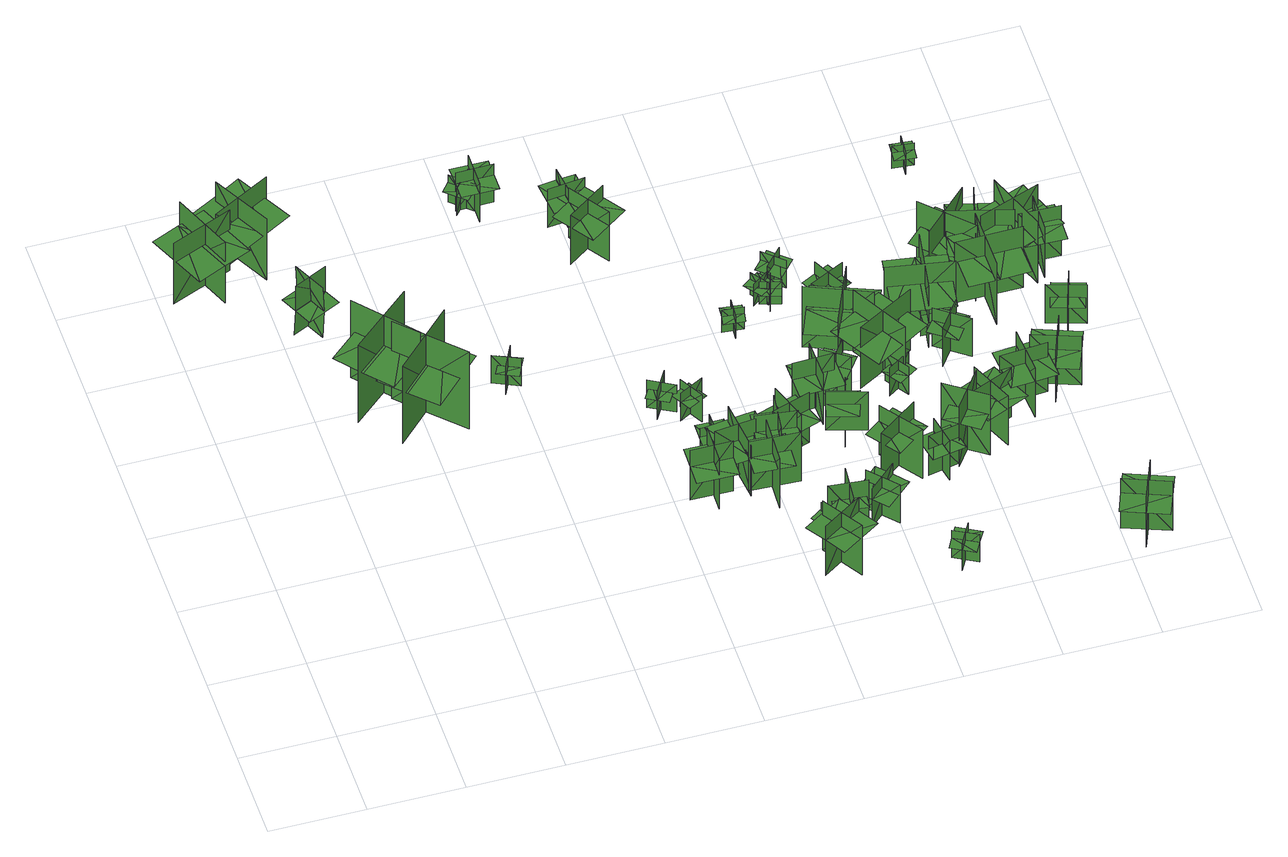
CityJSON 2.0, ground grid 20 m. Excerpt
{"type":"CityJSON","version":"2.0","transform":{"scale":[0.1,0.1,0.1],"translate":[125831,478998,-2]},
"CityObjects":{
"tree1":{"type":"SolitaryVegetationObject","geometry":[{"type":"MultiSurface","lod":"1","boundaries":[[[0,1,2]],[[0,2,3]],[[4,5,6]],[[4,6,7]],[[8,9,10]],[[8,10,11]],[[8,11,12]],[[8,12,13]]]}]},
"tree2":{"type":"SolitaryVegetationObject","geometry":[{"type":"MultiSurface","lod":"1","boundaries":[[[14,15,16]],[[14,16,17]],[[18,19,20]],[[18,20,21]],[[22,23,24]],[[22,24,25]],[[22,25,26]],[[22,26,27]]]}]},
"tree3":{"type":"SolitaryVegetationObject","geometry":[{"type":"MultiSurface","lod":"1","boundaries":[[[28,29,30]],[[28,30,31]],[[32,33,34]],[[32,34,35]],[[36,37,33]],[[36,33,32]],[[38,39,29]],[[38,29,28]],[[28,29,40]],[[28,40,41]],[[28,42,43]],[[28,43,29]]]}]},
"tree4":{"type":"SolitaryVegetationObject","geometry":[{"type":"MultiSurface","lod":"1","boundaries":[[[44,45,46]],[[44,46,47]],[[48,49,50]],[[48,50,51]],[[52,53,54]],[[52,54,55]],[[52,56,57]],[[52,57,53]]]}]},
"tree5":{"type":"SolitaryVegetationObject","geometry":[{"type":"MultiSurface","lod":"1","boundaries":[[[58,59,60]],[[58,60,61]],[[62,63,64]],[[62,64,65]],[[66,67,68]],[[66,68,69]],[[66,70,71]],[[66,71,67]]]}]},
"tree6":{"type":"SolitaryVegetationObject","geometry":[{"type":"MultiSurface","lod":"1","boundaries":[[[72,73,74]],[[72,74,75]],[[76,77,78]],[[76,78,79]],[[80,81,82]],[[80,82,83]],[[80,83,84]],[[80,84,85]]]}]},
"tree7":{"type":"SolitaryVegetationObject","geometry":[{"type":"MultiSurface","lod":"1","boundaries":[[[86,87,88]],[[86,88,89]],[[90,91,92]],[[90,92,93]],[[94,95,96]],[[94,96,97]],[[94,98,99]],[[94,99,95]]]}]},
"tree8":{"type":"SolitaryVegetationObject","geometry":[{"type":"MultiSurface","lod":"1","boundaries":[[[100,101,102]],[[100,102,103]],[[104,105,106]],[[104,106,107]],[[108,109,110]],[[108,110,111]],[[108,111,112]],[[108,112,113]]]}]},
"tree9":{"type":"SolitaryVegetationObject","geometry":[{"type":"MultiSurface","lod":"1","boundaries":[[[114,115,116]],[[114,116,117]],[[118,119,120]],[[118,120,121]],[[122,123,124]],[[122,124,125]],[[122,125,126]],[[122,126,127]]]}]},
"tree10":{"type":"SolitaryVegetationObject","geometry":[{"type":"MultiSurface","lod":"1","boundaries":[[[128,129,130]],[[128,130,131]],[[132,133,134]],[[132,134,135]],[[136,137,138]],[[136,138,139]],[[136,139,140]],[[136,140,141]]]}]},
"tree11":{"type":"SolitaryVegetationObject","geometry":[{"type":"MultiSurface","lod":"1","boundaries":[[[142,143,144]],[[142,144,145]],[[146,147,148]],[[146,148,149]],[[150,151,152]],[[150,152,153]],[[150,153,154]],[[150,154,155]]]}]},
"tree12":{"type":"SolitaryVegetationObject","geometry":[{"type":"MultiSurface","lod":"1","boundaries":[[[156,157,158]],[[156,158,159]],[[160,161,162]],[[160,162,163]],[[164,165,166]],[[164,166,167]],[[164,167,168]],[[164,168,169]]]}]},
"tree13":{"type":"SolitaryVegetationObject","geometry":[{"type":"MultiSurface","lod":"1","boundaries":[[[170,171,172]],[[170,172,173]],[[174,175,176]],[[174,176,177]],[[178,179,180]],[[178,180,181]],[[178,181,182]],[[178,182,183]]]}]},
"tree14":{"type":"SolitaryVegetationObject","geometry":[{"type":"MultiSurface","lod":"1","boundaries":[[[184,185,186]],[[184,186,187]],[[188,189,190]],[[188,190,191]],[[192,193,194]],[[192,194,195]],[[192,195,196]],[[192,196,197]]]}]},
"tree15":{"type":"SolitaryVegetationObject","geometry":[{"type":"MultiSurface","lod":"1","boundaries":[[[198,199,200]],[[198,200,201]],[[202,203,204]],[[202,204,205]],[[206,207,208]],[[206,208,209]],[[206,209,210]],[[206,210,211]]]}]},
"tree16":{"type":"SolitaryVegetationObject","geometry":[{"type":"MultiSurface","lod":"1","boundaries":[[[212,213,214]],[[212,214,215]],[[216,217,218]],[[216,218,219]],[[220,221,222]],[[220,222,223]],[[220,223,224]],[[220,224,225]]]}]},
"tree17":{"type":"SolitaryVegetationObject","geometry":[{"type":"MultiSurface","lod":"1","boundaries":[[[226,227,228]],[[226,228,229]],[[230,231,232]],[[230,232,233]],[[234,235,236]],[[234,236,237]],[[234,238,239]],[[234,239,235]]]}]},
"tree18":{"type":"SolitaryVegetationObject","geometry":[{"type":"MultiSurface","lod":"1","boundaries":[[[240,241,242]],[[240,242,243]],[[244,245,246]],[[244,246,247]],[[248,249,250]],[[248,250,251]],[[248,251,252]],[[248,252,253]]]}]},
"tree19":{"type":"SolitaryVegetationObject","geometry":[{"type":"MultiSurface","lod":"1","boundaries":[[[254,255,256]],[[254,256,257]],[[258,259,260]],[[258,260,261]],[[262,263,264]],[[262,264,265]],[[262,265,266]],[[262,266,267]]]}]},
"tree20":{"type":"SolitaryVegetationObject","geometry":[{"type":"MultiSurface","lod":"1","boundaries":[[[268,269,270]],[[268,270,271]],[[272,273,274]],[[272,274,275]],[[276,277,278]],[[276,278,279]],[[276,279,280]],[[276,280,281]]]}]},
"tree21":{"type":"SolitaryVegetationObject","geometry":[{"type":"MultiSurface","lod":"1","boundaries":[[[282,283,284]],[[282,284,285]],[[286,287,288]],[[286,288,289]],[[290,291,292]],[[290,292,293]],[[290,294,295]],[[290,295,291]]]}]},
"tree22":{"type":"SolitaryVegetationObject","geometry":[{"type":"MultiSurface","lod":"1","boundaries":[[[296,297,298]],[[296,298,299]],[[300,301,302]],[[300,302,303]],[[304,305,306]],[[304,306,307]],[[304,307,308]],[[304,308,309]]]}]},
"tree23":{"type":"SolitaryVegetationObject","geometry":[{"type":"MultiSurface","lod":"1","boundaries":[[[310,311,312]],[[310,312,313]],[[314,315,316]],[[314,316,317]],[[318,319,320]],[[318,320,321]],[[318,321,322]],[[318,322,323]]]}]},
"tree24":{"type":"SolitaryVegetationObject","geometry":[{"type":"MultiSurface","lod":"1","boundaries":[[[324,325,326]],[[324,326,327]],[[328,329,330]],[[328,330,331]],[[332,333,334]],[[332,334,335]],[[332,336,337]],[[332,337,333]]]}]},
"tree25":{"type":"SolitaryVegetationObject","geometry":[{"type":"MultiSurface","lod":"1","boundaries":[[[338,339,340]],[[338,340,341]],[[342,343,344]],[[342,344,345]],[[346,347,348]],[[346,348,349]],[[346,349,350]],[[346,350,351]]]}]},
"tree26":{"type":"SolitaryVegetationObject","geometry":[{"type":"MultiSurface","lod":"1","boundaries":[[[352,353,354]],[[352,354,355]],[[356,357,358]],[[356,358,359]],[[360,361,362]],[[360,362,363]],[[360,363,364]],[[360,364,365]]]}]},
"tree27":{"type":"SolitaryVegetationObject","geometry":[{"type":"MultiSurface","lod":"1","boundaries":[[[366,367,368]],[[366,368,369]],[[370,371,372]],[[370,372,373]],[[374,375,376]],[[374,376,377]],[[374,377,378]],[[374,378,379]]]}]},
"tree28":{"type":"SolitaryVegetationObject","geometry":[{"type":"MultiSurface","lod":"1","boundaries":[[[380,381,382]],[[380,382,383]],[[384,385,386]],[[384,386,387]],[[388,389,390]],[[388,390,391]],[[388,391,392]],[[388,392,393]]]}]},
"tree29":{"type":"SolitaryVegetationObject","geometry":[{"type":"MultiSurface","lod":"1","boundaries":[[[394,395,396]],[[394,396,397]],[[398,399,400]],[[398,400,401]],[[402,403,404]],[[402,404,405]],[[402,406,407]],[[402,407,403]]]}]},
"tree30":{"type":"SolitaryVegetationObject","geometry":[{"type":"MultiSurface","lod":"1","boundaries":[[[408,409,410]],[[408,410,411]],[[412,413,414]],[[412,414,415]],[[416,417,418]],[[416,418,419]],[[416,419,420]],[[416,420,421]]]}]},
"tree31":{"type":"SolitaryVegetationObject","geometry":[{"type":"MultiSurface","lod":"1","boundaries":[[[422,423,424]],[[422,424,425]],[[426,427,428]],[[426,428,429]],[[430,431,432]],[[430,432,433]],[[430,433,434]],[[430,434,435]]]}]},
"tree32":{"type":"SolitaryVegetationObject","geometry":[{"type":"MultiSurface","lod":"1","boundaries":[[[436,437,438]],[[436,438,439]],[[440,441,442]],[[440,442,443]],[[444,445,446]],[[444,446,447]],[[444,447,448]],[[444,448,449]]]}]},
"tree33":{"type":"SolitaryVegetationObject","geometry":[{"type":"MultiSurface","lod":"1","boundaries":[[[450,451,452]],[[450,452,453]],[[454,455,456]],[[454,456,457]],[[458,459,460]],[[458,460,461]],[[458,462,463]],[[458,463,459]]]}]},
"tree34":{"type":"SolitaryVegetationObject","geometry":[{"type":"MultiSurface","lod":"1","boundaries":[[[464,465,466]],[[464,466,467]],[[468,469,470]],[[468,470,471]],[[472,473,474]],[[472,474,475]],[[472,475,476]],[[472,476,477]]]}]},
"tree35":{"type":"SolitaryVegetationObject","geometry":[{"type":"MultiSurface","lod":"1","boundaries":[[[478,479,480]],[[478,480,481]],[[482,483,484]],[[482,484,485]],[[486,487,488]],[[486,488,489]],[[486,489,490]],[[486,490,491]]]}]},
"tree36":{"type":"SolitaryVegetationObject","geometry":[{"type":"MultiSurface","lod":"1","boundaries":[[[492,493,494]],[[492,494,495]],[[496,497,498]],[[496,498,499]],[[500,501,502]],[[500,502,503]],[[500,503,504]],[[500,504,505]]]}]},
"tree37":{"type":"SolitaryVegetationObject","geometry":[{"type":"MultiSurface","lod":"1","boundaries":[[[506,507,508]],[[506,508,509]],[[510,511,512]],[[510,512,513]],[[514,515,516]],[[514,516,517]],[[514,517,518]],[[514,518,519]]]}]},
"tree38":{"type":"SolitaryVegetationObject","geometry":[{"type":"MultiSurface","lod":"1","boundaries":[[[520,521,522]],[[520,522,523]],[[524,525,526]],[[524,526,527]],[[528,529,530]],[[528,530,531]],[[528,531,532]],[[528,532,533]]]}]},
"tree39":{"type":"SolitaryVegetationObject","geometry":[{"type":"MultiSurface","lod":"1","boundaries":[[[534,535,536]],[[534,536,537]],[[538,539,540]],[[538,540,541]],[[542,543,544]],[[542,544,545]],[[542,545,546]],[[542,546,547]]]}]},
"tree40":{"type":"SolitaryVegetationObject","geometry":[{"type":"MultiSurface","lod":"1","boundaries":[[[548,549,550]],[[548,550,551]],[[552,553,554]],[[552,554,555]],[[556,557,558]],[[556,558,559]],[[556,559,560]],[[556,560,561]]]}]},
"tree41":{"type":"SolitaryVegetationObject","geometry":[{"type":"MultiSurface","lod":"1","boundaries":[[[562,563,564]],[[562,564,565]],[[566,567,568]],[[566,568,569]],[[570,571,572]],[[570,572,573]],[[570,573,574]],[[570,574,575]]]}]},
"tree42":{"type":"SolitaryVegetationObject","geometry":[{"type":"MultiSurface","lod":"1","boundaries":[[[576,577,578]],[[576,578,579]],[[580,581,582]],[[580,582,583]],[[584,585,586]],[[584,586,587]],[[584,587,588]],[[584,588,589]]]}]},
"tree43":{"type":"SolitaryVegetationObject","geometry":[{"type":"MultiSurface","lod":"1","boundaries":[[[590,591,592]],[[590,592,593]],[[594,595,596]],[[594,596,597]],[[598,599,600]],[[598,600,601]],[[598,601,602]],[[598,602,603]]]}]},
"tree44":{"type":"SolitaryVegetationObject","geometry":[{"type":"MultiSurface","lod":"1","boundaries":[[[604,605,606]],[[604,606,607]],[[608,609,610]],[[608,610,611]],[[612,613,614]],[[612,614,615]],[[612,615,616]],[[612,616,617]]]}]},
"tree45":{"type":"SolitaryVegetationObject","geometry":[{"type":"MultiSurface","lod":"1","boundaries":[[[618,619,620]],[[618,620,621]],[[622,623,624]],[[622,624,625]],[[626,627,628]],[[626,628,629]],[[626,629,630]],[[626,630,631]]]}]},
"tree46":{"type":"SolitaryVegetationObject","geometry":[{"type":"MultiSurface","lod":"1","boundaries":[[[632,633,634]],[[632,634,635]],[[636,637,638]],[[636,638,639]],[[640,641,642]],[[640,642,643]],[[640,644,645]],[[640,645,641]]]}]},
"tree47":{"type":"SolitaryVegetationObject","geometry":[{"type":"MultiSurface","lod":"1","boundaries":[[[646,647,648]],[[646,648,649]],[[650,651,652]],[[650,652,653]],[[654,655,656]],[[654,656,657]],[[654,657,658]],[[654,658,659]]]}]},
"tree48":{"type":"SolitaryVegetationObject","geometry":[{"type":"MultiSurface","lod":"1","boundaries":[[[660,661,662]],[[660,662,663]],[[664,665,666]],[[664,666,667]],[[668,669,670]],[[668,670,671]],[[668,671,672]],[[668,672,673]]]}]},
"tree49":{"type":"SolitaryVegetationObject","geometry":[{"type":"MultiSurface","lod":"1","boundaries":[[[674,675,676]],[[674,676,677]],[[678,679,680]],[[678,680,681]],[[682,683,684]],[[682,684,685]],[[682,685,686]],[[682,686,687]]]}]},
"tree50":{"type":"SolitaryVegetationObject","geometry":[{"type":"MultiSurface","lod":"1","boundaries":[[[688,689,690]],[[688,690,691]],[[692,693,694]],[[692,694,695]],[[696,697,698]],[[696,698,699]],[[696,699,700]],[[696,700,701]]]}]},
"tree51":{"type":"SolitaryVegetationObject","geometry":[{"type":"MultiSurface","lod":"1","boundaries":[[[702,703,704]],[[702,704,705]],[[706,707,708]],[[706,708,709]],[[710,711,712]],[[710,712,713]],[[710,713,714]],[[710,714,715]]]}]},
"tree52":{"type":"SolitaryVegetationObject","geometry":[{"type":"MultiSurface","lod":"1","boundaries":[[[716,717,718]],[[716,718,719]],[[720,721,722]],[[720,722,723]],[[724,725,726]],[[724,726,727]],[[724,727,728]],[[724,728,729]]]}]},
"tree53":{"type":"SolitaryVegetationObject","geometry":[{"type":"MultiSurface","lod":"1","boundaries":[[[730,731,732]],[[730,732,733]],[[734,735,736]],[[734,736,737]],[[738,739,740]],[[738,740,741]],[[738,741,742]],[[738,742,743]]]}]},
"tree54":{"type":"SolitaryVegetationObject","geometry":[{"type":"MultiSurface","lod":"1","boundaries":[[[744,745,746]],[[744,746,747]],[[748,749,750]],[[748,750,751]],[[752,753,754]],[[752,754,755]],[[752,755,756]],[[752,756,757]]]}]},
"tree55":{"type":"SolitaryVegetationObject","geometry":[{"type":"MultiSurface","lod":"1","boundaries":[[[758,759,760]],[[758,760,761]],[[762,763,764]],[[762,764,765]],[[766,767,768]],[[766,768,769]],[[766,770,771]],[[766,771,767]]]}]}
},
"vertices":[
[71,1274,4],[124,1147,4],[124,1147,176],[71,1274,176],[29,1173,4],[157,1226,4],[157,1226,176],[29,1173,176],[65,1263,121],[6,1237,121],[62,1110,121],[120,1136,121],[179,1161,121],[124,1288,121],
[218,1182,4],[153,1304,4],[153,1304,176],[218,1182,176],[250,1288,4],[128,1222,4],[128,1222,176],[250,1288,176],[222,1195,121],[278,1226,121],[211,1347,121],[155,1315,121],[99,1284,121],[166,1163,121],
[299,1061,71],[230,1028,71],[247,992,71],[316,1025,71],[282,1011,71],[249,1080,71],[245,1078,141],[278,1009,141],[278,1009,1],[245,1078,1],[297,1064,1],[228,1031,1],[230,1028,141],[299,1061,141],[282,1096,71],[213,1063,71],
[402,878,10],[276,767,10],[276,767,228],[402,878,228],[297,885,10],[297,885,228],[408,758,228],[408,758,10],[399,866,144],[288,769,144],[334,718,144],[444,815,144],[352,920,144],[242,823,144],
[462,810,9],[343,691,9],[343,691,227],[462,810,227],[357,810,9],[357,810,227],[476,690,227],[476,690,9],[459,798,143],[355,694,143],[404,646,143],[508,750,143],[409,848,143],[305,744,143],
[571,760,4],[595,812,4],[595,812,82],[571,760,82],[606,773,4],[606,773,82],[553,797,82],[553,797,4],[606,773,57],[616,795,57],[574,814,57],[564,792,57],[554,770,57],[596,751,57],
[877,434,9],[875,349,9],[875,349,150],[877,434,150],[829,388,9],[915,387,9],[915,387,150],[829,388,150],[829,388,104],[915,387,104],[916,433,104],[830,435,104],[828,342,104],[914,340,104],
[616,1234,7],[652,1276,7],[652,1276,84],[616,1234,84],[652,1236,7],[611,1273,7],[611,1273,84],[652,1236,84],[652,1236,63],[671,1257,63],[629,1294,63],[611,1273,63],[593,1252,63],[634,1216,63],
[654,1284,6],[654,1206,6],[654,1206,114],[654,1284,114],[618,1247,6],[695,1248,6],[695,1248,114],[618,1247,114],[618,1247,84],[618,1209,84],[695,1209,84],[695,1248,84],[695,1286,84],[617,1286,84],
[820,646,8],[871,617,8],[871,617,85],[820,646,85],[830,610,8],[830,610,85],[859,660,85],[859,660,8],[830,610,61],[851,598,61],[874,638,61],[853,650,61],[832,662,61],[809,622,61],
[880,491,7],[939,491,7],[939,491,89],[880,491,89],[908,463,7],[907,522,7],[907,522,89],[908,463,89],[908,463,66],[937,463,66],[937,522,66],[907,522,66],[878,522,66],[878,463,66],
[882,629,8],[910,578,8],[910,578,85],[882,629,85],[872,593,8],[872,593,85],[923,621,85],[923,621,8],[872,593,61],[883,572,61],[924,594,61],[912,615,61],[901,637,61],[860,614,61],
[945,367,6],[933,479,6],[933,479,147],[945,367,147],[1001,437,6],[889,424,6],[889,424,147],[1001,437,147],[952,374,102],[1004,381,102],[990,493,102],[938,487,102],[886,480,102],[901,368,102],
[991,419,14],[986,314,14],[986,314,153],[991,419,153],[942,373,14],[942,373,153],[1046,369,153],[1046,369,14],[942,373,109],[940,330,109],[1023,326,109],[1025,370,109],[1027,414,109],[943,417,109],
[1035,191,6],[1089,107,6],[1089,107,145],[1035,191,145],[1021,126,6],[1104,180,6],[1104,180,145],[1021,126,145],[1021,126,106],[1047,84,106],[1131,138,106],[1104,180,106],[1077,221,106],[994,168,106],
[1045,235,11],[1079,186,11],[1079,186,93],[1045,235,93],[1038,196,11],[1086,230,11],[1086,230,93],[1038,196,93],[1038,196,70],[1055,172,70],[1103,206,70],[1086,230,70],[1069,254,70],[1021,220,70],
[1023,474,13],[1012,389,13],[1012,389,155],[1023,474,155],[971,434,13],[1056,423,13],[1056,423,155],[971,434,155],[971,434,109],[1056,423,109],[1062,469,109],[977,480,109],[965,387,109],[1050,376,109],
[871,1107,5],[789,1050,5],[789,1050,144],[871,1107,144],[806,1119,5],[863,1037,5],[863,1037,144],[806,1119,144],[806,1119,105],[765,1090,105],[822,1009,105],[863,1037,105],[904,1066,105],[847,1147,105],
[775,1154,6],[852,1163,6],[852,1163,114],[775,1154,114],[815,1122,6],[806,1199,6],[806,1199,114],[815,1122,114],[815,1122,84],[854,1127,84],[845,1203,84],[806,1199,84],[768,1194,84],[777,1117,84],
[1135,216,9],[1055,224,9],[1055,224,148],[1135,216,148],[1101,258,9],[1101,258,148],[1093,177,148],[1093,177,9],[1101,255,103],[1067,258,103],[1060,194,103],[1094,190,103],[1128,186,103],[1135,251,103],
[1090,462,13],[1009,435,13],[1009,435,155],[1090,462,155],[1031,491,13],[1058,410,13],[1058,410,155],[1031,491,155],[1031,491,109],[1058,410,109],[1102,425,109],[1075,505,109],[987,476,109],[1014,395,109],
[1146,270,9],[1198,213,9],[1198,213,117],[1146,270,117],[1143,219,9],[1200,271,9],[1200,271,117],[1143,219,117],[1143,219,87],[1169,190,87],[1226,242,87],[1200,271,87],[1174,300,87],[1117,247,87],
[1036,771,6],[1040,815,6],[1040,815,68],[1036,771,68],[1059,790,6],[1015,794,6],[1015,794,68],[1059,790,68],[1059,790,51],[1061,812,51],[1017,816,51],[1015,794,51],[1012,772,51],[1056,768,51],
[1083,549,8],[1168,551,8],[1168,551,150],[1083,549,150],[1131,504,8],[1129,589,8],[1129,589,150],[1131,504,150],[1131,504,104],[1129,589,104],[1082,588,104],[1084,503,104],[1177,505,104],[1175,590,104],
[1175,504,19],[1152,426,19],[1152,426,127],[1175,504,127],[1129,479,19],[1129,479,127],[1207,455,127],[1207,455,19],[1129,479,93],[1120,447,93],[1182,428,93],[1192,460,93],[1202,493,93],[1139,512,93],
[1301,103,14],[1274,55,14],[1274,55,91],[1301,103,91],[1265,93,14],[1313,67,14],[1313,67,91],[1265,93,91],[1265,93,70],[1252,69,70],[1300,42,70],[1313,67,70],[1327,91,70],[1279,118,70],
[1169,538,11],[1140,589,11],[1140,589,93],[1169,538,93],[1179,576,11],[1128,547,11],[1128,547,93],[1179,576,93],[1179,576,70],[1165,602,70],[1114,572,70],[1128,547,70],[1143,521,70],[1194,550,70],
[1275,379,17],[1191,318,17],[1191,318,156],[1275,379,156],[1209,389,17],[1209,389,156],[1271,305,156],[1271,305,17],[1209,389,112],[1174,363,112],[1223,296,112],[1258,322,112],[1294,348,112],[1244,415,112],
[1200,606,11],[1161,552,11],[1161,552,121],[1200,606,121],[1149,597,11],[1204,558,11],[1204,558,121],[1149,597,121],[1149,597,85],[1204,558,85],[1225,588,85],[1171,627,85],[1128,567,85],[1182,529,85],
[1093,839,9],[1129,865,9],[1129,865,71],[1093,839,71],[1122,834,9],[1096,870,9],[1096,870,71],[1122,834,71],[1122,834,53],[1140,847,53],[1114,883,53],[1096,870,53],[1078,857,53],[1104,821,53],
[1105,842,9],[1147,829,9],[1147,829,71],[1105,842,71],[1119,816,9],[1132,858,9],[1132,858,71],[1119,816,71],[1119,816,53],[1140,809,53],[1153,851,53],[1132,858,53],[1111,864,53],[1097,822,53],
[1167,868,8],[1126,905,8],[1126,905,85],[1167,868,85],[1165,905,8],[1128,864,8],[1128,864,85],[1165,905,85],[1165,905,63],[1145,924,63],[1108,882,63],[1128,864,63],[1149,845,63],[1186,887,63],
[1351,329,10],[1286,316,10],[1286,316,121],[1351,329,121],[1309,357,10],[1321,292,10],[1321,292,121],[1309,357,121],[1309,357,85],[1321,292,85],[1357,299,85],[1344,364,85],[1273,350,85],[1286,285,85],
[1152,711,7],[1280,657,7],[1280,657,179],[1152,711,179],[1193,609,7],[1248,736,7],[1248,736,179],[1193,609,179],[1156,699,124],[1132,639,124],[1261,587,124],[1285,647,124],[1309,706,124],[1180,758,124],
[1346,634,16],[1225,566,16],[1225,566,189],[1346,634,189],[1240,664,16],[1308,543,16],[1308,543,189],[1240,664,189],[1333,639,133],[1301,694,133],[1182,623,133],[1214,568,133],[1247,513,133],[1366,584,133],
[1271,525,24],[1319,556,24],[1319,556,102],[1271,525,102],[1307,517,24],[1307,517,102],[1275,566,102],[1275,566,24],[1307,517,77],[1327,530,77],[1302,569,77],[1282,556,77],[1261,543,77],[1287,504,77],
[1261,806,6],[1188,770,6],[1188,770,114],[1261,806,114],[1211,823,6],[1211,823,114],[1248,750,114],[1248,750,6],[1211,823,80],[1181,807,80],[1210,749,80],[1240,764,80],[1271,780,80],[1242,838,80],
[1275,643,15],[1311,597,15],[1311,597,97],[1275,643,97],[1270,604,15],[1316,641,15],[1316,641,97],[1270,604,97],[1270,604,74],[1288,581,74],[1335,617,74],[1316,641,74],[1298,664,74],[1252,627,74],
[1349,321,10],[1408,402,10],[1408,402,180],[1349,321,180],[1415,332,10],[1415,332,180],[1334,390,180],[1334,390,10],[1412,334,125],[1436,367,125],[1371,414,125],[1347,380,125],[1323,347,125],[1387,300,125],
[1415,437,13],[1455,345,13],[1455,345,151],[1415,437,151],[1390,375,13],[1482,414,13],[1482,414,151],[1390,375,151],[1390,375,112],[1410,329,112],[1502,369,112],[1482,414,112],[1462,460,112],[1371,421,112],
[1437,630,28],[1390,565,28],[1390,565,136],[1437,630,136],[1386,622,28],[1386,622,136],[1452,574,136],[1452,574,28],[1386,622,102],[1366,595,102],[1419,556,102],[1439,584,102],[1459,611,102],[1406,650,102],
[1406,772,11],[1383,636,11],[1383,636,183],[1406,772,183],[1316,709,11],[1453,685,11],[1453,685,183],[1316,709,183],[1395,765,128],[1332,775,128],[1311,638,128],[1374,628,128],[1437,619,128],[1458,755,128],
[1406,632,21],[1407,691,21],[1407,691,103],[1406,632,103],[1434,659,21],[1375,660,21],[1375,660,103],[1434,659,103],[1434,659,80],[1435,689,80],[1376,690,80],[1375,660,80],[1374,631,80],[1433,630,80],
[1567,451,19],[1468,444,19],[1468,444,158],[1567,451,158],[1517,495,19],[1524,395,19],[1524,395,158],[1517,495,158],[1517,495,119],[1467,491,119],[1475,392,119],[1524,395,119],[1574,399,119],[1567,498,119],
[1634,20,3],[1670,113,3],[1670,113,142],[1634,20,142],[1695,47,3],[1602,83,3],[1602,83,142],[1695,47,142],[1695,47,103],[1713,93,103],[1620,129,103],[1602,83,103],[1584,36,103],[1677,0,103],
[1428,861,6],[1521,767,6],[1521,767,177],[1428,861,177],[1428,778,6],[1428,778,177],[1522,871,177],[1522,871,6],[1438,858,111],[1519,776,111],[1557,814,111],[1476,896,111],[1398,819,111],[1479,737,111],
[1574,424,15],[1609,518,15],[1609,518,153],[1574,424,153],[1635,452,15],[1541,486,15],[1541,486,153],[1635,452,153],[1635,452,114],[1652,498,114],[1559,533,114],[1541,486,114],[1524,440,114],[1617,405,114],
[1523,645,23],[1522,783,23],[1522,783,195],[1523,645,195],[1600,723,23],[1462,722,23],[1462,722,195],[1600,723,195],[1533,653,139],[1597,655,139],[1593,793,139],[1529,791,139],[1466,790,139],[1469,652,139],
[1506,727,10],[1542,861,10],[1542,861,182],[1506,727,182],[1601,782,10],[1468,818,10],[1468,818,182],[1601,782,182],[1518,733,127],[1579,717,127],[1614,851,127],[1552,867,127],[1490,883,127],[1456,749,127],
[1533,755,18],[1553,811,18],[1553,811,100],[1533,755,100],[1569,772,18],[1513,792,18],[1513,792,100],[1569,772,100],[1569,772,77],[1578,800,77],[1523,819,77],[1513,792,77],[1503,764,77],[1559,744,77],
[1584,749,23],[1546,794,23],[1546,794,105],[1584,749,105],[1588,788,23],[1542,750,23],[1542,750,105],[1588,788,105],[1588,788,82],[1569,810,82],[1523,773,82],[1542,750,82],[1561,727,82],[1607,765,82],
[1474,1087,6],[1478,1131,6],[1478,1131,68],[1474,1087,68],[1497,1106,6],[1453,1110,6],[1453,1110,68],[1497,1106,68],[1497,1106,51],[1499,1128,51],[1455,1132,51],[1453,1110,51],[1451,1088,51],[1495,1083,51],
[1688,588,32],[1611,613,32],[1611,613,141],[1688,588,141],[1664,634,32],[1664,634,141],[1639,557,141],[1639,557,32],[1664,634,107],[1632,645,107],[1612,583,107],[1644,572,107],[1677,562,107],[1697,624,107],
[1532,780,14],[1661,828,14],[1661,828,187],[1532,780,187],[1632,734,14],[1584,864,14],[1584,864,187],[1632,734,187],[1543,774,131],[1566,715,131],[1695,765,131],[1672,824,131],[1649,884,131],[1520,834,131],
[1646,733,26],[1648,819,26],[1648,819,168],[1646,733,168],[1693,779,26],[1608,781,26],[1608,781,168],[1693,779,168],[1693,779,122],[1608,781,122],[1607,734,122],[1692,732,122],[1694,826,122],[1608,827,122]
]}
